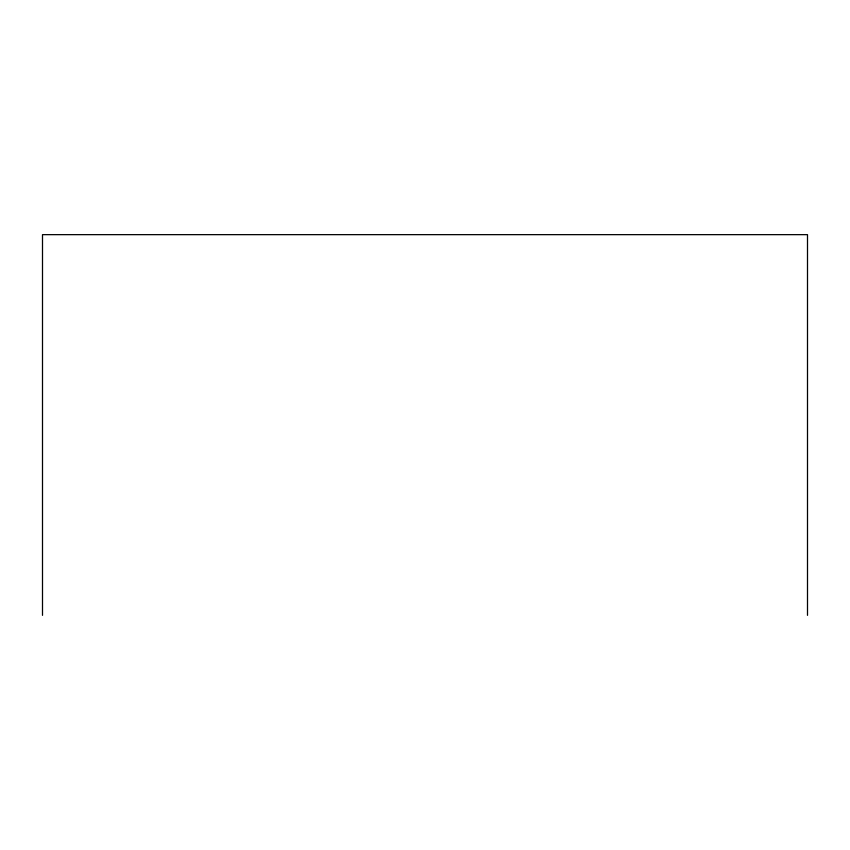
<?xml version="1.0" encoding="UTF-8"?>
<svg xmlns="http://www.w3.org/2000/svg" width="850" height="850" viewBox="0 0 850 850"><rect width="100%" height="100%" fill="white"/><g stroke="black" fill="none" stroke-linecap="round" stroke-linejoin="round"><path stroke-width="1.27" d="M807.5 615.347L807.5 234.653L42.5 234.653L42.5 615.347"/></g></svg>
